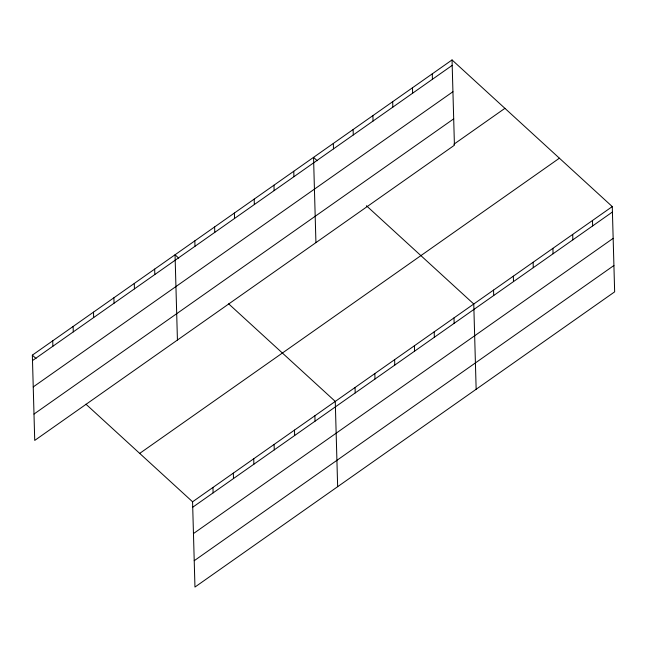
<?xml version="1.0" encoding="UTF-8"?>
<svg xmlns="http://www.w3.org/2000/svg" width="647" height="647" viewBox="0 0 647 647"><rect width="100%" height="100%" fill="white"/><g stroke="black" fill="none" stroke-linecap="round" stroke-linejoin="round"><path stroke-width="0.97" d="M452.043 59.945L454.429 145.211L34.728 440.413L32.35 355.146L452.043 59.945L612.272 206.587L614.65 291.854L194.957 587.055L192.571 501.789L85.938 404.197M32.504 360.573L452.196 65.371M33.24 386.922L452.932 91.72M33.992 414.064L453.693 118.862M453.806 144.289L504.919 108.34M139.695 453.401L559.396 158.2M192.571 501.789L612.272 206.587M192.725 507.216L612.418 212.014M193.461 533.565L613.154 238.363M194.221 560.706L613.914 265.505M317.216 160.723L313.544 157.367L315.93 242.625M366.42 205.754L473.766 304.009L476.152 389.268M178.718 258.137L175.046 254.781L177.432 340.039M228.634 303.831L335.267 401.423L337.653 486.681M32.35 355.146L36.022 358.511M592.482 220.506L592.636 225.932M572.7 234.424L572.846 239.851M552.91 248.335L553.064 253.77M533.128 262.253L533.274 267.68M513.338 276.172L513.492 281.599M493.556 290.091L493.71 295.517M453.984 317.92L454.137 323.346M432.261 73.863L432.414 79.29M434.194 331.838L434.347 337.265M412.479 87.782L412.624 93.208M414.412 345.757L414.565 351.184M392.689 101.7L392.842 107.127M394.63 359.675L394.775 365.102M372.907 115.611L373.052 121.038M374.839 373.586L374.993 379.013M353.116 129.529L353.27 134.956M355.057 387.504L355.203 392.931M333.334 143.448L333.48 148.875M314.887 415.762L315.032 421.189M293.762 171.277L293.916 176.704M294.498 430.101L294.652 435.528M273.972 185.196L274.126 190.622M274.11 444.44L274.263 449.867M254.19 199.114L254.344 204.541M253.729 458.772L253.883 464.206M234.4 213.033L234.554 218.46M233.341 473.111L233.494 478.537M214.618 226.943L214.772 232.378M212.96 487.45L213.106 492.877M194.836 240.862L194.982 246.289M154.665 269.12L154.811 274.546M134.277 283.459L134.43 288.885M113.888 297.798L114.042 303.225M93.508 312.137L93.661 317.564M73.119 326.468L73.273 331.903M52.739 340.807L52.884 346.234"/></g></svg>
